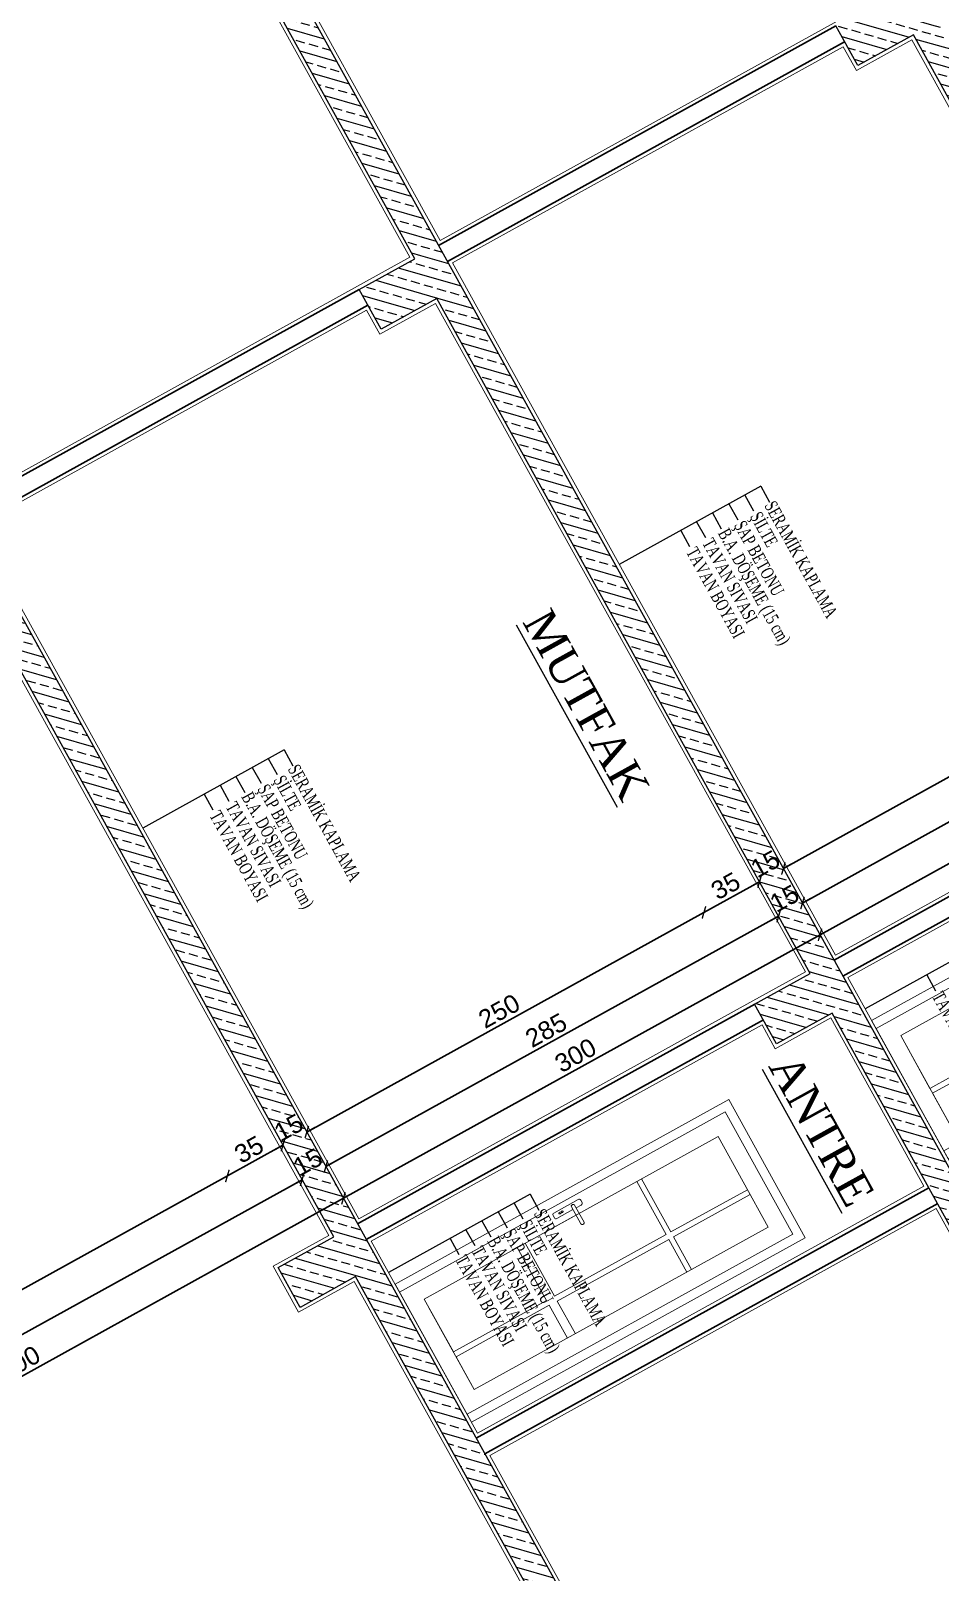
# Model space of a CAD drawing. Header units: millimetres. Extents: x 2232 to 85269, y -3593 to 5869.
# Drawn here: x 6665.6 to 6790.8, y -1625.3 to -1413 of the extents above; entities that cross this region are included whole.
import ezdxf

# ---------------------------------------------------------------- set-up
doc = ezdxf.new("R2010")
doc.units = ezdxf.units.MM
doc.linetypes.add('DOTX2', pattern=[0.5, 0, -0.5])
for name, color, linetype in [('DOĞRAMA', 33, 'Continuous'), ('poz', 1, 'Continuous'), ('Standart', 7, 'Continuous'), ('Yazi', 7, 'Continuous')]:
    doc.layers.add(name, color=color, linetype=linetype)
for name, color, linetype, lineweight in [('duvar', 232, 'Continuous', 30), ('iz', 1, 'DOTX2', 20), ('Kiris', 7, 'Continuous', 30), ('sıva iç', 21, 'Continuous', 0), ('ölçü iç', 170, 'Continuous', 9), ('ÖLÇÜ İÇ', 7, 'Continuous', 9)]:
    doc.layers.add(name, color=color, linetype=linetype, lineweight=lineweight)
doc.styles.get("Standard").update_dxf_attribs({"font": 'arial.ttf'})
doc.styles.add('Times roman', font='times.ttf')
doc.styles.add('UNIVCH', font='times.ttf', dxfattribs={"width": 0.7})
doc.dimstyles.new('zulay iç ölçü', dxfattribs={"dimtxt": 10, "dimasz": 5, "dimexe": 0.18, "dimexo": 0, "dimgap": 2, "dimtad": 3, "dimdec": 0, "dimzin": 0, "dimdsep": 46, "dimtxsty": 'Standard', "dimblk": 'ARCHTICK', "dimcen": 0.09, "dimse1": 1, "dimse2": 1, "dimadec": 0, "dimazin": 0, "dimtfac": 1, "dimtdec": 0, "dimtix": 1, "dimtofl": 0, "dimtmove": 0, "dimatfit": 3, "dimldrblk": 'ARCHTICK', "dimfxl": 1, "dimtolj": 1, "dimtzin": 0, "dimarcsym": 0})
pattern_1 = [(45, (0, 0), (-7.071068, 7.071068), []), (45, (7.071, 0), (-7.071068, 7.071068), [5, -2.5])]

# ---------------------------------------------------------------- blocks, each defined once
blk = doc.blocks.new('IDE1091Entity61')
at = {"layer": 'Standart', "linetype": 'Continuous', "lineweight": -3}
h = blk.add_hatch(dxfattribs=at)
h.set_pattern_fill('ANSI33', color=171, scale=40, style=0)
h.set_pattern_definition(pattern_1)
h.paths.add_polyline_path([(3755, 1300), (3730, 1300), (3730, 1350), (3755, 1350)])
blk = doc.blocks.new('IDE1091Entity62')
at = {"layer": 'Standart', "linetype": 'Continuous', "lineweight": -3}
h = blk.add_hatch(dxfattribs=at)
h.set_pattern_fill('ANSI33', color=171, scale=40, style=0)
h.set_pattern_definition(pattern_1)
h.paths.add_polyline_path([(4180, 1335), (3755, 1335), (3755, 1350), (4180, 1350)])
blk = doc.blocks.new('IDE1091Entity153')
at = {"layer": 'Standart', "color": 159, "linetype": 'Continuous', "lineweight": -3}
blk.add_lwpolyline([(3755, 1300), (3730, 1300)], dxfattribs=at)
blk = doc.blocks.new('IDE1091Entity154')
at = {"layer": 'Standart', "color": 159, "linetype": 'Continuous', "lineweight": -3}
blk.add_lwpolyline([(3755, 1335), (3755, 1300)], dxfattribs=at)
blk = doc.blocks.new('IDE1091Entity156')
at = {"layer": 'Standart', "color": 159, "linetype": 'Continuous', "lineweight": -3}
blk.add_lwpolyline([(4180, 1335), (3755, 1335)], dxfattribs=at)
blk = doc.blocks.new('IDE1091Entity57')
at = {"layer": 'Standart', "linetype": 'Continuous', "lineweight": -3}
h = blk.add_hatch(dxfattribs=at)
h.set_pattern_fill('ANSI33', color=171, scale=40, style=0)
h.set_pattern_definition(pattern_1)
h.paths.add_polyline_path([(4705, 1335), (4205, 1335), (4205, 1350), (4705, 1350)])
blk = doc.blocks.new('IDE1091Entity59')
at = {"layer": 'Standart', "linetype": 'Continuous', "lineweight": -3}
h = blk.add_hatch(dxfattribs=at)
h.set_pattern_fill('ANSI33', color=171, scale=40, style=0)
h.set_pattern_definition(pattern_1)
h.paths.add_polyline_path([(3730, 1335), (3295, 1335), (3295, 1350), (3730, 1350)])
blk = doc.blocks.new('IDE1091Entity60')
at = {"layer": 'Standart', "linetype": 'Continuous', "lineweight": -3}
h = blk.add_hatch(dxfattribs=at)
h.set_pattern_fill('ANSI33', color=171, scale=40, style=0)
h.set_pattern_definition(pattern_1)
h.paths.add_polyline_path([(4205, 1300), (4180, 1300), (4180, 1350), (4205, 1350)])
blk = doc.blocks.new('IDE1091Entity145')
at = {"layer": 'Standart', "color": 159, "linetype": 'Continuous', "lineweight": -3}
blk.add_lwpolyline([(4205, 1335), (4205, 1300)], dxfattribs=at)
blk = doc.blocks.new('IDE1091Entity146')
at = {"layer": 'Standart', "color": 159, "linetype": 'Continuous', "lineweight": -3}
blk.add_lwpolyline([(4705, 1335), (4205, 1335)], dxfattribs=at)
blk = doc.blocks.new('IDE1091Entity149')
at = {"layer": 'Standart', "color": 159, "linetype": 'Continuous', "lineweight": -3}
blk.add_lwpolyline([(3730, 1335), (3295, 1335)], dxfattribs=at)
blk = doc.blocks.new('IDE1091Entity150')
at = {"layer": 'Standart', "color": 159, "linetype": 'Continuous', "lineweight": -3}
blk.add_lwpolyline([(4180, 1300), (4180, 1335)], dxfattribs=at)
blk = doc.blocks.new('IDE1091Entity151')
at = {"layer": 'Standart', "color": 159, "linetype": 'Continuous', "lineweight": -3}
blk.add_lwpolyline([(4205, 1300), (4180, 1300)], dxfattribs=at)
blk = doc.blocks.new('IDE1091Entity152')
at = {"layer": 'Standart', "color": 159, "linetype": 'Continuous', "lineweight": -3}
blk.add_lwpolyline([(3730, 1300), (3730, 1335)], dxfattribs=at)
blk = doc.blocks.new('tyutyu')
at = {"layer": 'Standart', "color": 159, "linetype": 'Continuous', "lineweight": -3}
for points in [[(1030696.49, -396762.03), (1032156.49, -396762.03), (1032156.49, -396812.03)], [(1030696.49, -397062.03), (1032156.49, -397062.03), (1032156.49, -397112.03)]]:
    blk.add_lwpolyline(points, dxfattribs=at)
at = {"layer": 'Standart'}
for name, p in [('IDE1091Entity61', (1027426.49, -397812.03)), ('IDE1091Entity62', (1027426.49, -397812.03)), ('IDE1091Entity154', (1027426.49, -397812.03)), ('IDE1091Entity156', (1027426.49, -397812.03)), ('IDE1091Entity153', (1027426.49, -397812.03)), ('IDE1091Entity59', (1027426.49, -398112.03)), ('IDE1091Entity61', (1027426.49, -398112.03)), ('IDE1091Entity62', (1027426.49, -398112.03)), ('IDE1091Entity60', (1027426.49, -398112.03)), ('IDE1091Entity57', (1027426.49, -398112.03)), ('IDE1091Entity149', (1027426.49, -398112.03)), ('IDE1091Entity152', (1027426.49, -398112.03)), ('IDE1091Entity154', (1027426.49, -398112.03)), ('IDE1091Entity156', (1027426.49, -398112.03)), ('IDE1091Entity150', (1027426.49, -398112.03)), ('IDE1091Entity145', (1027426.49, -398112.03)), ('IDE1091Entity146', (1027426.49, -398112.03)), ('IDE1091Entity153', (1027426.49, -398112.03)), ('IDE1091Entity151', (1027426.49, -398112.03)), ('IDE1091Entity62', (1027426.49, -398412.03)), ('IDE1091Entity60', (1027426.49, -398412.03)), ('IDE1091Entity57', (1027426.49, -398412.03)), ('IDE1091Entity156', (1027426.49, -398412.03)), ('IDE1091Entity150', (1027426.49, -398412.03)), ('IDE1091Entity145', (1027426.49, -398412.03)), ('IDE1091Entity146', (1027426.49, -398412.03)), ('IDE1091Entity151', (1027426.49, -398412.03))]:
    blk.add_blockref(name, p, dxfattribs=at)
blk = doc.blocks.new('FGDGFDGDF')
at = {"layer": 'DOĞRAMA', "lineweight": 18}
for p, q in [((681226.93, -207243.09), (681226.93, -207453.09)), ((681226.93, -207243.09), (681313.93, -207243.09)), ((681313.93, -207243.09, -0.02), (681313.93, -207453.09)), ((681313.93, -207243.09, -0.02), (681313.93, -207453.09)), ((681231.93, -207248.09), (681231.93, -207453.09)), ((681231.93, -207248.09), (681308.93, -207248.09)), ((681308.93, -207248.09), (681308.93, -207453.09)), ((681241.93, -207258.09), (681241.93, -207443.09, 0.02)), ((681241.93, -207258.09), (681298.93, -207258.09)), ((681262.51, -207258.09), (681262.51, -207306.25)), ((681265.51, -207258.09), (681265.51, -207306.25)), ((681298.93, -207258.09), (681298.93, -207443.09, 0.88)), ((681241.93, -207306.25), (681262.51, -207306.25)), ((681241.93, -207309.25), (681262.51, -207309.25)), ((681262.51, -207309.25), (681262.51, -207379.44)), ((681262.51, -207309.25), (681262.51, -207379.44, 1.01)), ((681265.51, -207306.25), (681298.93, -207306.25)), ((681265.51, -207309.25), (681265.51, -207379.44)), ((681265.51, -207309.25), (681298.93, -207309.25)), ((681265.51, -207309.25), (681265.51, -207379.44, 1.01)), ((681302.4, -207342.22), (681302.4, -207345.48)), ((681303.4, -207341.22), (681304.9, -207341.22)), ((681305.9, -207342.22), (681305.9, -207357.66)), ((681292.57, -207346.28), (681292.57, -207346.68)), ((681293.37, -207345.48), (681304.15, -207345.48)), ((681293.37, -207347.48), (681304.15, -207347.48)), ((681298.93, -207349.59), (681298.93, -207363.09)), ((681302.4, -207347.48), (681302.4, -207357.66)), ((681303.88, -207353.91), (681303.83, -207354.26)), ((681304.49, -207353.91), (681304.57, -207354.26)), ((681304.95, -207346.28), (681304.95, -207346.68)), ((681303.4, -207358.66), (681304.9, -207358.66)), ((681241.93, -207379.44, -0.84), (681262.51, -207379.44, -0.84)), ((681241.93, -207379.44, -0.84), (681262.51, -207379.44, -0.84)), ((681265.51, -207379.44, -0.84), (681298.93, -207379.44, -0.84)), ((681308.93, -207373.09, -0.31), (681308.93, -207453.09)), ((681241.93, -207384.44, -0.84), (681262.66, -207384.44, -0.84)), ((681262.66, -207384.44, -0.84), (681262.66, -207443.09)), ((681265.66, -207384.44, -0.84), (681265.66, -207443.09)), ((681265.66, -207384.44, -0.84), (681298.93, -207384.44, -0.84)), ((681241.93, -207443.09), (681293.93, -207443.09)), ((681241.93, -207443.09), (681262.66, -207443.09)), ((681265.66, -207443.09), (681298.93, -207443.09)), ((681226.93, -207453.09), (681313.93, -207453.09)), ((681308.93, -207453.09), (681226.93, -207453.09)), ((681231.93, -207453.09), (681226.93, -207453.09)), ((681226.93, -207453.09), (681313.93, -207453.09))]:
    blk.add_line(p, q, dxfattribs=at)
blk.add_lwpolyline([(681303.83, -207354.26, 0.012607), (681303.84, -207354.46, 0.072446), (681303.82, -207354.72, 0.071795), (681303.86, -207354.97, 0.083158), (681303.96, -207355.18, 0.146367), (681304.02, -207355.32, 0.132534), (681304.19, -207355.37, 0.233641), (681304.27, -207355.32, 0.106696), (681304.43, -207355.18, 0.083158), (681304.53, -207354.97, 0.071795), (681304.57, -207354.72, 0.072534), (681304.57, -207354.46, 0.012612), (681304.57, -207354.26, 0.114829)], format="xyb", dxfattribs=at)
for centre, radius, start, end in [((681303.4, -207342.22), 1, 90, 180), ((681304.9, -207342.22), 1, 0, 90), ((681293.37, -207346.28), 0.8, 90, 180), ((681293.37, -207346.68), 0.8, 180, 270), ((681304.19, -207353.19), 0.455, 341.59857, 197.78925), ((681303.25, -207353.75), 0.654, 345.10541, 40.00925), ((681304.15, -207346.28), 0.8, 0, 90), ((681304.15, -207346.68), 0.8, 270, 0), ((681305.12, -207353.75), 0.654, 140.51746, 194.89459), ((681303.4, -207357.66), 1, 180, 270), ((681304.9, -207357.66), 1, 270, 0)]:
    blk.add_arc(centre, radius, start, end, dxfattribs=at)
blk = doc.blocks.new('_ArchTick')
at = {"color": 0, "linetype": 'ByBlock', "const_width": 0.15}
blk.add_lwpolyline([(-0.5, -0.5), (0.5, 0.5)], dxfattribs=at)
blk = doc.blocks.new('*D2443')
at = {"layer": 'Defpoints', "color": 0, "transparency": 16777216}
for p in [(661177.16, -126828.54), (661187, -127078.54), (661204.5, -127078.54)]:
    blk.add_point(p, dxfattribs=at)
at = {"layer": 'ÖLÇÜ İÇ', "color": 0, "lineweight": -2, "transparency": 16777216}
blk.add_line((661204.5, -126828.54), (661204.5, -127078.54), dxfattribs=at)
at = {"layer": 'ÖLÇÜ İÇ', "color": 0, "lineweight": -2, "transparency": 16777216, "xscale": 5, "yscale": 5, "zscale": 5}
for p, rotation in [((661204.5, -126828.54), 90), ((661204.5, -127078.54), 270)]:
    blk.add_blockref('_ArchTick', p, dxfattribs=dict(at, rotation=rotation))
at = {"layer": 'ÖLÇÜ İÇ', "color": 0, "transparency": 16777216, "insert": (661197.5, -126953.54), "char_height": 10, "attachment_point": 5, "rotation": 90}
blk.add_mtext('\\A1;250', dxfattribs=at)
blk = doc.blocks.new('*D2444')
at = {"layer": 'Defpoints', "color": 0, "transparency": 16777216}
for p in [(661246.19, -126778.54), (661246.19, -127078.54), (661246.19, -127078.54)]:
    blk.add_point(p, dxfattribs=at)
at = {"layer": 'ÖLÇÜ İÇ', "color": 0, "lineweight": -2, "transparency": 16777216}
blk.add_line((661246.19, -126778.54), (661246.19, -127078.54), dxfattribs=at)
at = {"layer": 'ÖLÇÜ İÇ', "color": 0, "lineweight": -2, "transparency": 16777216, "xscale": 5, "yscale": 5, "zscale": 5}
for p, rotation in [((661246.19, -126778.54), 90), ((661246.19, -127078.54), 270)]:
    blk.add_blockref('_ArchTick', p, dxfattribs=dict(at, rotation=rotation))
at = {"layer": 'ÖLÇÜ İÇ', "color": 0, "transparency": 16777216, "insert": (661239.19, -126928.54), "char_height": 10, "attachment_point": 5, "rotation": 90}
blk.add_mtext('\\A1;300', dxfattribs=at)
blk = doc.blocks.new('*D2447')
at = {"layer": 'Defpoints', "color": 0, "transparency": 16777216}
for p in [(661197.5, -127078.54), (661197.5, -127093.54), (661204.5, -127093.54)]:
    blk.add_point(p, dxfattribs=at)
at = {"layer": 'ÖLÇÜ İÇ', "color": 0, "lineweight": -2, "transparency": 16777216}
for p, q in [((661204.5, -127078.54), (661204.5, -127073.54)), ((661204.5, -127093.54), (661204.5, -127098.54))]:
    blk.add_line(p, q, dxfattribs=at)
at = {"layer": 'ÖLÇÜ İÇ', "color": 0, "lineweight": -2, "transparency": 16777216, "xscale": 5, "yscale": 5, "zscale": 5}
for p, rotation in [((661204.5, -127078.54), 270), ((661204.5, -127093.54), 90)]:
    blk.add_blockref('_ArchTick', p, dxfattribs=dict(at, rotation=rotation))
at = {"layer": 'ÖLÇÜ İÇ', "color": 0, "transparency": 16777216, "insert": (661197.5, -127086.04), "char_height": 10, "attachment_point": 5, "rotation": 90}
blk.add_mtext('\\A1;15', dxfattribs=at)
blk = doc.blocks.new('*D2448')
at = {"layer": 'Defpoints', "color": 0, "transparency": 16777216}
for p in [(661197.5, -127093.54), (661177.16, -127128.54), (661204.5, -127128.54)]:
    blk.add_point(p, dxfattribs=at)
at = {"layer": 'ÖLÇÜ İÇ', "color": 0, "lineweight": -2, "transparency": 16777216}
blk.add_line((661204.5, -127093.54), (661204.5, -127128.54), dxfattribs=at)
at = {"layer": 'ÖLÇÜ İÇ', "color": 0, "lineweight": -2, "transparency": 16777216, "xscale": 5, "yscale": 5, "zscale": 5}
for p, rotation in [((661204.5, -127093.54), 90), ((661204.5, -127128.54), 270)]:
    blk.add_blockref('_ArchTick', p, dxfattribs=dict(at, rotation=rotation))
at = {"layer": 'ÖLÇÜ İÇ', "color": 0, "transparency": 16777216, "insert": (661197.5, -127111.04), "char_height": 10, "attachment_point": 5, "rotation": 90}
blk.add_mtext('\\A1;35', dxfattribs=at)
blk = doc.blocks.new('*D2449')
at = {"layer": 'Defpoints', "color": 0, "transparency": 16777216}
for p in [(661177.16, -127128.54), (661187, -127378.54), (661204.5, -127378.54)]:
    blk.add_point(p, dxfattribs=at)
at = {"layer": 'ÖLÇÜ İÇ', "color": 0, "lineweight": -2, "transparency": 16777216}
blk.add_line((661204.5, -127128.54), (661204.5, -127378.54), dxfattribs=at)
at = {"layer": 'ÖLÇÜ İÇ', "color": 0, "lineweight": -2, "transparency": 16777216, "xscale": 5, "yscale": 5, "zscale": 5}
for p, rotation in [((661204.5, -127128.54), 90), ((661204.5, -127378.54), 270)]:
    blk.add_blockref('_ArchTick', p, dxfattribs=dict(at, rotation=rotation))
at = {"layer": 'ÖLÇÜ İÇ', "color": 0, "transparency": 16777216, "insert": (661197.5, -127253.54), "char_height": 10, "attachment_point": 5, "rotation": 90}
blk.add_mtext('\\A1;250', dxfattribs=at)
blk = doc.blocks.new('*D2450')
at = {"layer": 'Defpoints', "color": 0, "transparency": 16777216}
for p in [(661246.19, -127078.54), (661246.19, -127378.54), (661246.19, -127378.54)]:
    blk.add_point(p, dxfattribs=at)
at = {"layer": 'ÖLÇÜ İÇ', "color": 0, "lineweight": -2, "transparency": 16777216}
blk.add_line((661246.19, -127078.54), (661246.19, -127378.54), dxfattribs=at)
at = {"layer": 'ÖLÇÜ İÇ', "color": 0, "lineweight": -2, "transparency": 16777216, "xscale": 5, "yscale": 5, "zscale": 5}
for p, rotation in [((661246.19, -127078.54), 90), ((661246.19, -127378.54), 270)]:
    blk.add_blockref('_ArchTick', p, dxfattribs=dict(at, rotation=rotation))
at = {"layer": 'ÖLÇÜ İÇ', "color": 0, "transparency": 16777216, "insert": (661239.19, -127228.54), "char_height": 10, "attachment_point": 5, "rotation": 90}
blk.add_mtext('\\A1;300', dxfattribs=at)
blk = doc.blocks.new('*D2461')
at = {"layer": 'Defpoints', "color": 0, "transparency": 16777216}
for p in [(661178.88, -126793.54), (661226.24, -127078.54), (661226.24, -127078.54)]:
    blk.add_point(p, dxfattribs=at)
at = {"layer": 'ÖLÇÜ İÇ', "color": 0, "lineweight": -2, "transparency": 16777216}
blk.add_line((661226.24, -126793.54), (661226.24, -127078.54), dxfattribs=at)
at = {"layer": 'ÖLÇÜ İÇ', "color": 0, "lineweight": -2, "transparency": 16777216, "xscale": 5, "yscale": 5, "zscale": 5}
for p, rotation in [((661226.24, -126793.54), 90), ((661226.24, -127078.54), 270)]:
    blk.add_blockref('_ArchTick', p, dxfattribs=dict(at, rotation=rotation))
at = {"layer": 'ÖLÇÜ İÇ', "color": 0, "transparency": 16777216, "insert": (661219.24, -126936.04), "char_height": 10, "attachment_point": 5, "rotation": 90}
blk.add_mtext('\\A1;285', dxfattribs=at)
blk = doc.blocks.new('*D2462')
at = {"layer": 'Defpoints', "color": 0, "transparency": 16777216}
for p in [(661220.99, -127078.54), (661178.88, -127093.54), (661226.24, -127093.54)]:
    blk.add_point(p, dxfattribs=at)
at = {"layer": 'ÖLÇÜ İÇ', "color": 0, "lineweight": -2, "transparency": 16777216}
for p, q in [((661226.24, -127078.54), (661226.24, -127073.54)), ((661226.24, -127093.54), (661226.24, -127098.54))]:
    blk.add_line(p, q, dxfattribs=at)
at = {"layer": 'ÖLÇÜ İÇ', "color": 0, "lineweight": -2, "transparency": 16777216, "xscale": 5, "yscale": 5, "zscale": 5}
for p, rotation in [((661226.24, -127078.54), 270), ((661226.24, -127093.54), 90)]:
    blk.add_blockref('_ArchTick', p, dxfattribs=dict(at, rotation=rotation))
at = {"layer": 'ÖLÇÜ İÇ', "color": 0, "transparency": 16777216, "insert": (661219.24, -127086.04), "char_height": 10, "attachment_point": 5, "rotation": 90}
blk.add_mtext('\\A1;15', dxfattribs=at)
blk = doc.blocks.new('*D2463')
at = {"layer": 'Defpoints', "color": 0, "transparency": 16777216}
for p in [(661178.88, -127093.54), (661226.24, -127378.54), (661226.24, -127378.54)]:
    blk.add_point(p, dxfattribs=at)
at = {"layer": 'ÖLÇÜ İÇ', "color": 0, "lineweight": -2, "transparency": 16777216}
blk.add_line((661226.24, -127093.54), (661226.24, -127378.54), dxfattribs=at)
at = {"layer": 'ÖLÇÜ İÇ', "color": 0, "lineweight": -2, "transparency": 16777216, "xscale": 5, "yscale": 5, "zscale": 5}
for p, rotation in [((661226.24, -127093.54), 90), ((661226.24, -127378.54), 270)]:
    blk.add_blockref('_ArchTick', p, dxfattribs=dict(at, rotation=rotation))
at = {"layer": 'ÖLÇÜ İÇ', "color": 0, "transparency": 16777216, "insert": (661219.24, -127236.04), "char_height": 10, "attachment_point": 5, "rotation": 90}
blk.add_mtext('\\A1;285', dxfattribs=at)
blk = doc.blocks.new('*D2464')
at = {"layer": 'Defpoints', "color": 0, "transparency": 16777216}
for p in [(661197.5, -127378.54), (661197.5, -127393.54), (661204.5, -127393.54)]:
    blk.add_point(p, dxfattribs=at)
at = {"layer": 'ÖLÇÜ İÇ', "color": 0, "lineweight": -2, "transparency": 16777216}
for p, q in [((661204.5, -127378.54), (661204.5, -127373.54)), ((661204.5, -127393.54), (661204.5, -127398.54))]:
    blk.add_line(p, q, dxfattribs=at)
at = {"layer": 'ÖLÇÜ İÇ', "color": 0, "lineweight": -2, "transparency": 16777216, "xscale": 5, "yscale": 5, "zscale": 5}
for p, rotation in [((661204.5, -127378.54), 270), ((661204.5, -127393.54), 90)]:
    blk.add_blockref('_ArchTick', p, dxfattribs=dict(at, rotation=rotation))
at = {"layer": 'ÖLÇÜ İÇ', "color": 0, "transparency": 16777216, "insert": (661197.5, -127386.04), "char_height": 10, "attachment_point": 5, "rotation": 90}
blk.add_mtext('\\A1;15', dxfattribs=at)
blk = doc.blocks.new('*D2465')
at = {"layer": 'Defpoints', "color": 0, "transparency": 16777216}
for p in [(661197.5, -127393.54), (661177.16, -127428.54), (661204.5, -127428.54)]:
    blk.add_point(p, dxfattribs=at)
at = {"layer": 'ÖLÇÜ İÇ', "color": 0, "lineweight": -2, "transparency": 16777216}
blk.add_line((661204.5, -127393.54), (661204.5, -127428.54), dxfattribs=at)
at = {"layer": 'ÖLÇÜ İÇ', "color": 0, "lineweight": -2, "transparency": 16777216, "xscale": 5, "yscale": 5, "zscale": 5}
for p, rotation in [((661204.5, -127393.54), 90), ((661204.5, -127428.54), 270)]:
    blk.add_blockref('_ArchTick', p, dxfattribs=dict(at, rotation=rotation))
at = {"layer": 'ÖLÇÜ İÇ', "color": 0, "transparency": 16777216, "insert": (661197.5, -127411.04), "char_height": 10, "attachment_point": 5, "rotation": 90}
blk.add_mtext('\\A1;35', dxfattribs=at)
blk = doc.blocks.new('*D2466')
at = {"layer": 'Defpoints', "color": 0, "transparency": 16777216}
for p in [(661177.16, -127428.54), (661187, -127778.54), (661204.5, -127778.54)]:
    blk.add_point(p, dxfattribs=at)
at = {"layer": 'ÖLÇÜ İÇ', "color": 0, "lineweight": -2, "transparency": 16777216}
blk.add_line((661204.5, -127428.54), (661204.5, -127778.54), dxfattribs=at)
at = {"layer": 'ÖLÇÜ İÇ', "color": 0, "lineweight": -2, "transparency": 16777216, "xscale": 5, "yscale": 5, "zscale": 5}
for p, rotation in [((661204.5, -127428.54), 90), ((661204.5, -127778.54), 270)]:
    blk.add_blockref('_ArchTick', p, dxfattribs=dict(at, rotation=rotation))
at = {"layer": 'ÖLÇÜ İÇ', "color": 0, "transparency": 16777216, "insert": (661197.5, -127603.54), "char_height": 10, "attachment_point": 5, "rotation": 90}
blk.add_mtext('\\A1;350', dxfattribs=at)
blk = doc.blocks.new('*D2467')
at = {"layer": 'Defpoints', "color": 0, "transparency": 16777216}
for p in [(661246.19, -127378.54), (661246.19, -127778.54), (661246.19, -127778.54)]:
    blk.add_point(p, dxfattribs=at)
at = {"layer": 'ÖLÇÜ İÇ', "color": 0, "lineweight": -2, "transparency": 16777216}
blk.add_line((661246.19, -127378.54), (661246.19, -127778.54), dxfattribs=at)
at = {"layer": 'ÖLÇÜ İÇ', "color": 0, "lineweight": -2, "transparency": 16777216, "xscale": 5, "yscale": 5, "zscale": 5}
for p, rotation in [((661246.19, -127378.54), 90), ((661246.19, -127778.54), 270)]:
    blk.add_blockref('_ArchTick', p, dxfattribs=dict(at, rotation=rotation))
at = {"layer": 'ÖLÇÜ İÇ', "color": 0, "transparency": 16777216, "insert": (661239.19, -127578.54), "char_height": 10, "attachment_point": 5, "rotation": 90}
blk.add_mtext('\\A1;400', dxfattribs=at)
blk = doc.blocks.new('*D2468')
at = {"layer": 'Defpoints', "color": 0, "transparency": 16777216}
for p in [(661220.99, -127378.54), (661178.88, -127393.54), (661226.24, -127393.54)]:
    blk.add_point(p, dxfattribs=at)
at = {"layer": 'ÖLÇÜ İÇ', "color": 0, "lineweight": -2, "transparency": 16777216}
for p, q in [((661226.24, -127378.54), (661226.24, -127373.54)), ((661226.24, -127393.54), (661226.24, -127398.54))]:
    blk.add_line(p, q, dxfattribs=at)
at = {"layer": 'ÖLÇÜ İÇ', "color": 0, "lineweight": -2, "transparency": 16777216, "xscale": 5, "yscale": 5, "zscale": 5}
for p, rotation in [((661226.24, -127378.54), 270), ((661226.24, -127393.54), 90)]:
    blk.add_blockref('_ArchTick', p, dxfattribs=dict(at, rotation=rotation))
at = {"layer": 'ÖLÇÜ İÇ', "color": 0, "transparency": 16777216, "insert": (661219.24, -127386.04), "char_height": 10, "attachment_point": 5, "rotation": 90}
blk.add_mtext('\\A1;15', dxfattribs=at)
blk = doc.blocks.new('*D2469')
at = {"layer": 'Defpoints', "color": 0, "transparency": 16777216}
for p in [(661178.88, -127393.54), (661226.24, -127778.54), (661226.24, -127778.54)]:
    blk.add_point(p, dxfattribs=at)
at = {"layer": 'ÖLÇÜ İÇ', "color": 0, "lineweight": -2, "transparency": 16777216}
blk.add_line((661226.24, -127393.54), (661226.24, -127778.54), dxfattribs=at)
at = {"layer": 'ÖLÇÜ İÇ', "color": 0, "lineweight": -2, "transparency": 16777216, "xscale": 5, "yscale": 5, "zscale": 5}
for p, rotation in [((661226.24, -127393.54), 90), ((661226.24, -127778.54), 270)]:
    blk.add_blockref('_ArchTick', p, dxfattribs=dict(at, rotation=rotation))
at = {"layer": 'ÖLÇÜ İÇ', "color": 0, "transparency": 16777216, "insert": (661219.24, -127586.04), "char_height": 10, "attachment_point": 5, "rotation": 90}
blk.add_mtext('\\A1;385', dxfattribs=at)
blk = doc.blocks.new('DFGFDGHN')
at = {"layer": 'ÖLÇÜ İÇ'}
for base, p1, p2, picture, middle in [((661246.19, -127078.54), (661246.19, -126778.54), (661246.19, -127078.54), '*D2444', (661239.19, -126928.54)), ((661204.5, -127078.54), (661177.16, -126828.54), (661187, -127078.54), '*D2443', (661197.5, -126953.54)), ((661226.24, -127093.54), (661220.99, -127078.54), (661178.88, -127093.54), '*D2462', (661219.24, -127086.04)), ((661204.5, -127093.54), (661197.5, -127078.54), (661197.5, -127093.54), '*D2447', (661197.5, -127086.04)), ((661246.19, -127378.54), (661246.19, -127078.54), (661246.19, -127378.54), '*D2450', (661239.19, -127228.54)), ((661204.5, -127128.54), (661197.5, -127093.54), (661177.16, -127128.54), '*D2448', (661197.5, -127111.04)), ((661204.5, -127378.54), (661177.16, -127128.54), (661187, -127378.54), '*D2449', (661197.5, -127253.54)), ((661226.24, -127393.54), (661220.99, -127378.54), (661178.88, -127393.54), '*D2468', (661219.24, -127386.04)), ((661204.5, -127393.54), (661197.5, -127378.54), (661197.5, -127393.54), '*D2464', (661197.5, -127386.04)), ((661246.19, -127778.54), (661246.19, -127378.54), (661246.19, -127778.54), '*D2467', (661239.19, -127578.54)), ((661204.5, -127428.54), (661197.5, -127393.54), (661177.16, -127428.54), '*D2465', (661197.5, -127411.04)), ((661204.5, -127778.54), (661177.16, -127428.54), (661187, -127778.54), '*D2466', (661197.5, -127603.54))]:
    dim = blk.add_linear_dim(base=base, p1=p1, p2=p2, angle=90, dimstyle='zulay iç ölçü', dxfattribs=at)
    dim.commit()
    dim.dimension.update_dxf_attribs({"geometry": picture, "text_midpoint": middle})
for base, p1, p2, picture, middle in [((661226.24, -127078.54), (661178.88, -126793.54), (661226.24, -127078.54), '*D2461', (661219.24, -126936.04)), ((661226.24, -127378.54), (661178.88, -127093.54), (661226.24, -127378.54), '*D2463', (661219.24, -127236.04)), ((661226.24, -127778.54), (661178.88, -127393.54), (661226.24, -127778.54), '*D2469', (661219.24, -127586.04))]:
    dim = blk.add_linear_dim(base=base, p1=p1, p2=p2, angle=90, dimstyle='zulay iç ölçü', override={"dimtmove": 1}, dxfattribs=at)
    dim.commit()
    dim.dimension.update_dxf_attribs({"geometry": picture, "text_midpoint": middle})
blk = doc.blocks.new('TTRYRTY')
at = {"layer": 'duvar'}
for p, q in [((1240581.19, -409689.54), (1240581.19, -409439.54)), ((1240591.19, -409689.54), (1240591.19, -409439.54)), ((1241031.19, -409689.54), (1241031.19, -409439.54)), ((1241041.19, -409689.54), (1241041.19, -409439.54)), ((1241166.19, -409989.54), (1241166.19, -409704.54)), ((1241176.19, -409989.54), (1241176.19, -409704.54)), ((1240581.19, -409989.54), (1240581.19, -409739.54)), ((1240591.19, -409989.54), (1240591.19, -409739.54)), ((1241031.19, -409989.54), (1241031.19, -409739.54)), ((1241041.19, -409989.54), (1241041.19, -409739.54))]:
    blk.add_line(p, q, dxfattribs=at)
at = {"layer": 'iz', "ltscale": 50}
blk.add_line((1241581.19, -409689.54), (1236851.19, -409689.54), dxfattribs=at)
at = {"layer": 'poz'}
for p, q in [((1240783.15, -409598.54), (1240783.15, -409687.54)), ((1240783.15, -409598.54), (1240793.15, -409598.54)), ((1241063, -409598.54), (1241063, -409687.54)), ((1240783.15, -409608.54), (1240793.15, -409608.54)), ((1240783.15, -409618.54), (1240793.15, -409618.54)), ((1240783.15, -409628.85), (1240793.15, -409628.85)), ((1240783.15, -409638.85), (1240793.15, -409638.85)), ((1240783.15, -409648.85), (1240793.15, -409648.85)), ((1241063, -409648.85), (1241073, -409648.85)), ((1240783.15, -409898.54), (1240783.15, -409987.54)), ((1240783.15, -409898.54), (1240793.15, -409898.54)), ((1241063, -409898.54), (1241063, -409987.54)), ((1241063, -409898.54), (1241073, -409898.54)), ((1240783.15, -409908.54), (1240793.15, -409908.54)), ((1241063, -409908.54), (1241073, -409908.54)), ((1240783.15, -409918.54), (1240793.15, -409918.54)), ((1241063, -409918.54), (1241073, -409918.54)), ((1240783.15, -409928.85), (1240793.15, -409928.85)), ((1241063, -409928.85), (1241073, -409928.85)), ((1240783.15, -409938.85), (1240793.15, -409938.85)), ((1241063, -409938.85), (1241073, -409938.85)), ((1240783.15, -409948.85), (1240793.15, -409948.85)), ((1241063, -409948.85), (1241073, -409948.85))]:
    blk.add_line(p, q, dxfattribs=at)
at = {"layer": 'sıva iç'}
for points in [[(1240579.19, -409439.54), (1240579.19, -409406.54), (1240148.19, -409406.54), (1240148.19, -409441.54), (1240143.19, -409441.54), (1240143.19, -409687.54), (1240579.19, -409687.54)], [(1241029.19, -409439.54), (1241029.19, -409406.54), (1240608.19, -409406.54), (1240608.19, -409441.54), (1240593.19, -409441.54), (1240593.19, -409687.54), (1241029.19, -409687.54)], [(1241164.19, -409406.54), (1241058.19, -409406.54), (1241058.19, -409441.54), (1241043.19, -409441.54), (1241043.19, -409687.54), (1241164.19, -409687.54)], [(1240579.19, -409739.54), (1240579.19, -409706.54), (1240148.19, -409706.54), (1240148.19, -409741.54), (1240143.19, -409741.54), (1240143.19, -409987.54), (1240579.19, -409987.54)], [(1241029.19, -409739.54), (1241029.19, -409706.54), (1240608.19, -409706.54), (1240608.19, -409741.54), (1240593.19, -409741.54), (1240593.19, -409987.54), (1241029.19, -409987.54)], [(1241164.19, -409706.54), (1241058.19, -409706.54), (1241058.19, -409741.54), (1241043.19, -409741.54), (1241043.19, -409987.54), (1241164.19, -409987.54)], [(1241559.19, -409741.54), (1241554.19, -409741.54), (1241554.19, -409706.54), (1241178.19, -409706.54), (1241178.19, -409987.54), (1241559.19, -409987.54)], [(1241559.19, -410042.54), (1241559.19, -410041.54), (1241554.19, -410041.54), (1241554.19, -410006.54), (1241058.19, -410006.54), (1241058.19, -410041.54), (1241029.19, -410041.54), (1241029.19, -410006.54), (1240608.19, -410006.54), (1240608.19, -410041.54), (1240579.19, -410041.54), (1240579.19, -410006.54), (1240148.19, -410006.54), (1240148.19, -410041.54), (1240143.19, -410041.54), (1240143.19, -410387.54), (1240146.19, -410387.54), (1240581.19, -410387.54), (1240606.19, -410387.54), (1241031.19, -410387.54), (1241056.19, -410387.54), (1241556.19, -410387.54), (1241559.19, -410387.54), (1241559.19, -410386.54)]]:
    blk.add_lwpolyline(points, close=True, dxfattribs=at)
at = {"layer": 'Kiris'}
blk.add_blockref('tyutyu', (209424.7, -12927.52), dxfattribs=at)
at = {"layer": 'Kiris', "xscale": -1}
for p in [(1922384.25, -202234.46), (1922384.25, -202534.46)]:
    blk.add_blockref('FGDGFDGDF', p, dxfattribs=at)
at = {"layer": 'ölçü iç', "lineweight": 30}
blk.add_blockref('DFGFDGHN', (579768.97, -282611), dxfattribs=at)
at = {"layer": 'Yazi', "style": 'UNIVCH', "width": 0.7}
for s, height, p in [('SERAMİK KAPLAMA', 6.9984, (1240793.3, -409602.05)), ('ŞİLTE', 6.998, (1240794.73, -409611.87)), ('ŞAP BETONU', 6.998, (1240794.73, -409621.96)), ('B.A. DÖŞEME (15 cm)', 6.9984, (1240794.21, -409631.8)), ('TAVAN SIVASI', 6.9984, (1240794.73, -409642)), ('TAVAN BOYASI', 6.9984, (1240794.73, -409652.17)), ('TAVAN BOYASI', 6.9984, (1241074.58, -409652.17)), ('SERAMİK KAPLAMA', 6.9984, (1240793.3, -409902.05)), ('SERAMİK KAPLAMA', 6.9984, (1241073.15, -409902.05)), ('ŞİLTE', 6.998, (1240794.73, -409911.87)), ('ŞİLTE', 6.998, (1241074.58, -409911.87)), ('ŞAP BETONU', 6.998, (1240794.73, -409921.96)), ('ŞAP BETONU', 6.998, (1241074.58, -409921.96)), ('B.A. DÖŞEME (15 cm)', 6.9984, (1240794.21, -409931.8)), ('B.A. DÖŞEME (15 cm)', 6.9984, (1241074.06, -409931.8)), ('TAVAN SIVASI', 6.9984, (1240794.73, -409942)), ('TAVAN SIVASI', 6.9984, (1241074.58, -409942)), ('TAVAN BOYASI', 6.9984, (1240794.73, -409952.17)), ('TAVAN BOYASI', 6.9984, (1241074.58, -409952.17))]:
    blk.add_text(s, height=height, dxfattribs=at).set_placement(p)
at = {"layer": 'Yazi', "style": 'Times roman'}
for s, p in [('%%UMUTFAK', (1240784.75, -409749.75)), ('%%UANTRE', (1241064.6, -409749.75))]:
    blk.add_text(s, height=17.991, dxfattribs=at).set_placement(p)
blk = doc.blocks.new('RRRR')
at = {"layer": 'sıva iç', "rotation": 298.9508757840127}
blk.add_blockref('TTRYRTY', (892692.82, 843877.26), dxfattribs=at)

msp = doc.modelspace()

# ---------------------------------------------------------------- block references
at = {"layer": 'ÖLÇÜ İÇ', "xscale": 0.25, "yscale": 0.25, "zscale": 0.25}
msp.add_blockref('RRRR', (-276957.06, 108554.7), dxfattribs=at)

doc.saveas('drawing.dxf')
